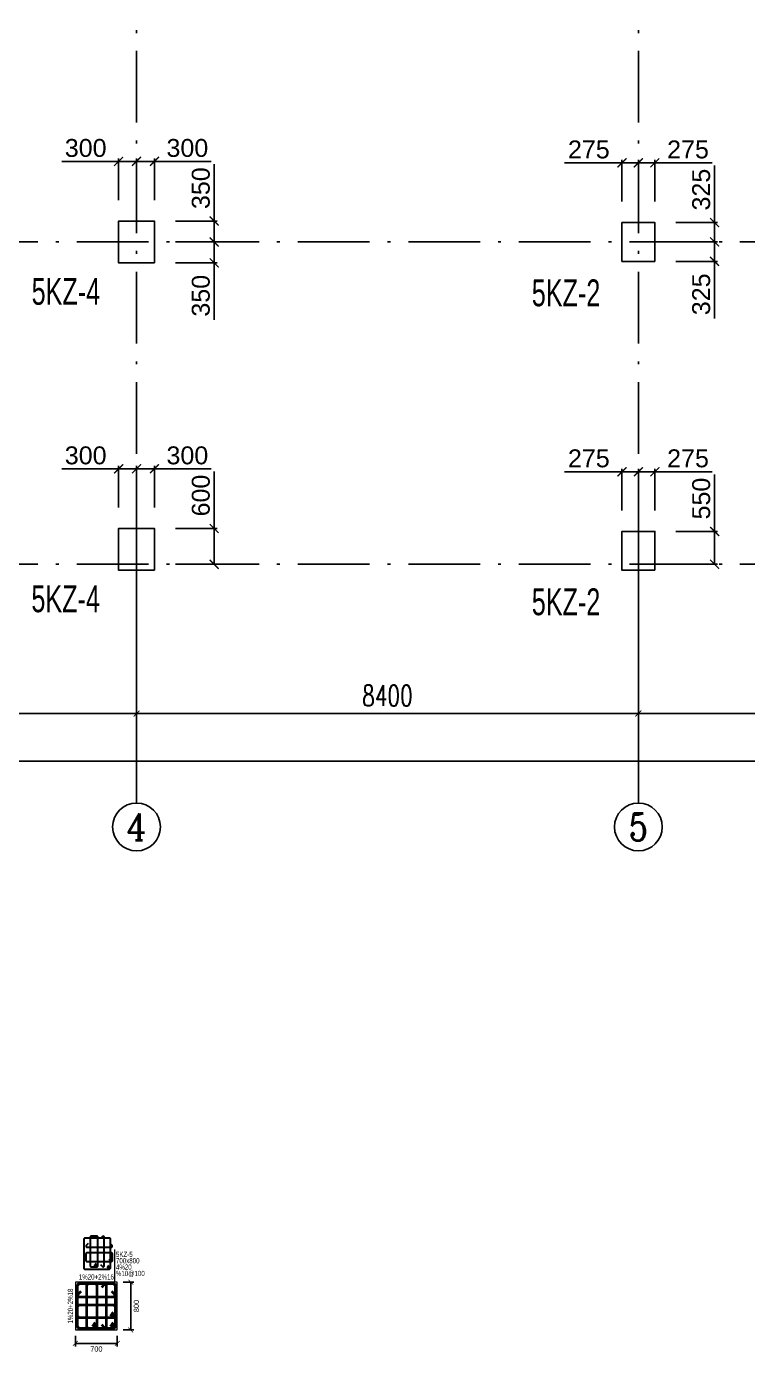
# Model space of a CAD drawing. Header units: millimetres. Extents: x -3831 to 465700, y 39900 to 106100.
# Drawn here: x 318159 to 330225, y 58396 to 80609 of the extents above; entities that cross this region are included whole.
import ezdxf
from ezdxf.enums import TextEntityAlignment as Align

# ---------------------------------------------------------------- set-up
doc = ezdxf.new("R2010")
doc.units = ezdxf.units.MM
doc.linetypes.add('线型2', pattern=[1850, 1200, -300, 50, -300])
for name, color, linetype in [('AXIS', 3, 'Continuous'), ('AXIS_TEXT', 7, 'Continuous'), ('column_dim', 90, 'Continuous'), ('column_xxxx', 60, 'Continuous'), ('DOTE', 10, '线型2'), ('master_dim_horizontal', 80, 'Continuous'), ('master_dim_vertical', 200, 'Continuous')]:
    doc.layers.add(name, color=color, linetype=linetype)
for name, color, linetype, lineweight in [('S_Cl', 2, 'Continuous', 25), ('S_ColumFocus', 2, 'Continuous', 9), ('S_ColumLocal', 7, 'Continuous', 9), ('S_PColumHoopBar', 14, 'Continuous', 35), ('S_PColumMainBar', 14, 'Continuous', 35), ('S_PColumSect', 2, 'Continuous', 15), ('StirrupFig_x', 30, 'Continuous', 30)]:
    doc.layers.add(name, color=color, linetype=linetype, lineweight=lineweight)
doc.styles.add('_TCH_AXIS', font='COMPLEX', dxfattribs={"bigfont": 'GBCBIG'})
doc.styles.add('_TCH_DIM_T3', font='SIMPLEX', dxfattribs={"width": 0.705882, "bigfont": 'GBCBIG'})
doc.styles.add('COMPLEX', font='COMPLEX')
doc.styles.get("Standard").update_dxf_attribs({"font": 'arial.ttf'})
doc.styles.add('xxxx', font='RIF.ttf')
doc.dimstyles.new('_TCH_ARCH&&100', dxfattribs={"dimtxt": 297.5, "dimasz": 100, "dimexe": 250, "dimexo": 300, "dimgap": 126.25, "dimtad": 1, "dimdec": 0, "dimzin": 0, "dimdsep": 46, "dimtxsty": '_TCH_DIM_T3', "dimblk": 'ARCHTICK', "dimcen": 0.09, "dimclrt": 7, "dimazin": 2, "dimtfac": 1, "dimtdec": 0, "dimtix": 1, "dimtmove": 2, "dimatfit": 3, "dimfxl": 100, "dimtolj": 1, "dimtzin": 0, "dimarcsym": 0})
doc.dimstyles.new('Annotative', dxfattribs={"dimtxt": 0.18, "dimasz": 0.18, "dimexe": 0.18, "dimexo": 0.0625, "dimgap": 0.09, "dimtad": 0, "dimtih": 1, "dimtoh": 1, "dimdec": 4, "dimzin": 0, "dimdsep": 46, "dimtxsty": 'Standard', "dimcen": 0.09, "dimadec": 0, "dimazin": 0, "dimtfac": 1, "dimtdec": 4, "dimtofl": 0, "dimtmove": 0, "dimatfit": 3, "dimfxl": 1, "dimtolj": 1, "dimtzin": 0, "dimarcsym": 0})
doc.dimstyles.new('ISO-25', dxfattribs={"dimtxt": 2.5, "dimasz": 2.5, "dimexe": 1.25, "dimexo": 0.625, "dimtad": 1, "dimtxsty": 'Standard', "dimcen": 2.5, "dimadec": 0, "dimazin": 0, "dimtfac": 1, "dimtmove": 0, "dimatfit": 3, "dimfxl": 1, "dimarcsym": 0})

# ---------------------------------------------------------------- blocks, each defined once
blk = doc.blocks.new('_ArchTick')
at = {"color": 0, "linetype": 'ByBlock', "const_width": 0.15}
blk.add_lwpolyline([(-0.5, -0.5), (0.5, 0.5)], dxfattribs=at)
blk = doc.blocks.new('*D893')
at = {"layer": 'Defpoints', "color": 0, "transparency": 16777216}
for p in [(319528, 59574), (319903, 59574), (319528, 58774)]:
    blk.add_point(p, dxfattribs=at)
at = {"layer": 'master_dim_vertical', "color": 0, "lineweight": -2, "transparency": 16777216}
for p, q in [((319778, 59574), (319953, 59574)), ((319903, 58774), (319903, 59574)), ((319778, 58774), (319953, 58774))]:
    blk.add_line(p, q, dxfattribs=at)
at = {"layer": 'master_dim_vertical', "color": 0, "lineweight": -2, "transparency": 16777216, "xscale": 80, "yscale": 80, "zscale": 80}
for p, rotation in [((319903, 59574), 90), ((319903, 58774), 270)]:
    blk.add_blockref('_ArchTick', p, dxfattribs=dict(at, rotation=rotation))
at = {"layer": 'master_dim_vertical', "color": 0, "transparency": 16777216, "insert": (319998, 59174), "char_height": 88, "attachment_point": 5, "rotation": 90}
blk.add_mtext('\\A1;800', dxfattribs=at)
blk = doc.blocks.new('*D894')
at = {"layer": 'Defpoints', "color": 0, "transparency": 16777216}
for p in [(318978, 58924), (319678, 58924), (319678, 58549)]:
    blk.add_point(p, dxfattribs=at)
at = {"layer": 'master_dim_horizontal', "color": 0, "lineweight": -2, "transparency": 16777216}
for p, q in [((318978, 58674), (318978, 58499)), ((319678, 58674), (319678, 58499)), ((318978, 58549), (319678, 58549))]:
    blk.add_line(p, q, dxfattribs=at)
at = {"layer": 'master_dim_horizontal', "color": 0, "lineweight": -2, "transparency": 16777216, "xscale": 80, "yscale": 80, "zscale": 80, "rotation": 180}
blk.add_blockref('_ArchTick', (318978, 58549), dxfattribs=at)
at = {"layer": 'master_dim_horizontal', "color": 0, "lineweight": -2, "transparency": 16777216, "xscale": 80, "yscale": 80, "zscale": 80}
blk.add_blockref('_ArchTick', (319678, 58549), dxfattribs=at)
at = {"layer": 'master_dim_horizontal', "color": 0, "transparency": 16777216, "insert": (319328, 58454), "char_height": 88, "attachment_point": 5}
blk.add_mtext('\\A1;700', dxfattribs=at)
blk = doc.blocks.new('*D444')
at = {"layer": 'AXIS', "color": 0, "lineweight": -2, "transparency": 16777216}
for p, q in [((311600, 71300), (311600, 68850)), ((320000, 71300), (320000, 68850)), ((311600, 69100), (320000, 69100))]:
    blk.add_line(p, q, dxfattribs=at)
at = {"layer": 'Defpoints', "color": 0, "transparency": 16777216}
for p in [(311600, 71600), (320000, 71600), (320000, 69100)]:
    blk.add_point(p, dxfattribs=at)
at = {"layer": 'AXIS', "color": 0, "lineweight": -2, "transparency": 16777216, "xscale": 100, "yscale": 100, "zscale": 100, "rotation": 180}
blk.add_blockref('_ArchTick', (311600, 69100), dxfattribs=at)
at = {"layer": 'AXIS', "color": 0, "lineweight": -2, "transparency": 16777216, "xscale": 100, "yscale": 100, "zscale": 100}
blk.add_blockref('_ArchTick', (320000, 69100), dxfattribs=at)
at = {"layer": 'AXIS', "color": 7, "transparency": 16777216, "insert": (315800, 69401.25), "char_height": 350, "attachment_point": 5, "style": '_TCH_DIM_T3'}
blk.add_mtext('\\A1;8400', dxfattribs=at)
blk = doc.blocks.new('*D445')
at = {"layer": 'AXIS', "color": 0, "lineweight": -2, "transparency": 16777216}
for p, q in [((320000, 71300), (320000, 68850)), ((328400, 71300), (328400, 68850)), ((320000, 69100), (328400, 69100))]:
    blk.add_line(p, q, dxfattribs=at)
at = {"layer": 'Defpoints', "color": 0, "transparency": 16777216}
for p in [(320000, 71600), (328400, 71600), (328400, 69100)]:
    blk.add_point(p, dxfattribs=at)
at = {"layer": 'AXIS', "color": 0, "lineweight": -2, "transparency": 16777216, "xscale": 100, "yscale": 100, "zscale": 100, "rotation": 180}
blk.add_blockref('_ArchTick', (320000, 69100), dxfattribs=at)
at = {"layer": 'AXIS', "color": 0, "lineweight": -2, "transparency": 16777216, "xscale": 100, "yscale": 100, "zscale": 100}
blk.add_blockref('_ArchTick', (328400, 69100), dxfattribs=at)
at = {"layer": 'AXIS', "color": 7, "transparency": 16777216, "insert": (324200, 69401.25), "char_height": 350, "attachment_point": 5, "style": '_TCH_DIM_T3'}
blk.add_mtext('\\A1;8400', dxfattribs=at)
blk = doc.blocks.new('*D446')
at = {"layer": 'AXIS', "color": 0, "lineweight": -2, "transparency": 16777216}
for p, q in [((328400, 71300), (328400, 68850)), ((334000, 71300), (334000, 68850)), ((328400, 69100), (334000, 69100))]:
    blk.add_line(p, q, dxfattribs=at)
at = {"layer": 'Defpoints', "color": 0, "transparency": 16777216}
for p in [(328400, 71600), (334000, 71600), (334000, 69100)]:
    blk.add_point(p, dxfattribs=at)
at = {"layer": 'AXIS', "color": 0, "lineweight": -2, "transparency": 16777216, "xscale": 100, "yscale": 100, "zscale": 100, "rotation": 180}
blk.add_blockref('_ArchTick', (328400, 69100), dxfattribs=at)
at = {"layer": 'AXIS', "color": 0, "lineweight": -2, "transparency": 16777216, "xscale": 100, "yscale": 100, "zscale": 100}
blk.add_blockref('_ArchTick', (334000, 69100), dxfattribs=at)
at = {"layer": 'AXIS', "color": 7, "transparency": 16777216, "insert": (331200, 69401.25), "char_height": 350, "attachment_point": 5, "style": '_TCH_DIM_T3'}
blk.add_mtext('\\A1;5600', dxfattribs=at)
blk = doc.blocks.new('*D451')
at = {"layer": 'AXIS', "color": 0, "lineweight": -2, "transparency": 16777216}
for p, q in [((311600, 71300), (311600, 68050)), ((360900, 71300), (360900, 68050)), ((311600, 68300), (360900, 68300))]:
    blk.add_line(p, q, dxfattribs=at)
at = {"layer": 'Defpoints', "color": 0, "transparency": 16777216}
for p in [(311600, 71600), (360900, 71600), (360900, 68300)]:
    blk.add_point(p, dxfattribs=at)
at = {"layer": 'AXIS', "color": 0, "lineweight": -2, "transparency": 16777216, "xscale": 100, "yscale": 100, "zscale": 100, "rotation": 180}
blk.add_blockref('_ArchTick', (311600, 68300), dxfattribs=at)
at = {"layer": 'AXIS', "color": 0, "lineweight": -2, "transparency": 16777216, "xscale": 100, "yscale": 100, "zscale": 100}
blk.add_blockref('_ArchTick', (360900, 68300), dxfattribs=at)
at = {"layer": 'AXIS', "color": 7, "transparency": 16777216, "insert": (336250, 68601.25), "char_height": 350, "attachment_point": 5, "style": '_TCH_DIM_T3'}
blk.add_mtext('\\A1;49300', dxfattribs=at)
blk = doc.blocks.new('_AXISO')
blk.add_circle((0, 0), 0.5)
at = {"layer": 'AXIS_TEXT', "style": 'COMPLEX', "width": 1.041667}
blk.add_attdef('A', text='', height=0.56, dxfattribs=at).set_placement((-0.25, -0.28), (0.25, -0.28), align=Align.FIT)
blk = doc.blocks.new('*D2110')
at = {"layer": 'column_dim', "color": 0, "lineweight": -2, "transparency": 16777216}
for p, q in [((329025, 77000), (329725, 77000)), ((329675, 77000), (329675, 76675)), ((329025, 76675), (329725, 76675)), ((329675, 76675), (329675, 75720))]:
    blk.add_line(p, q, dxfattribs=at)
at = {"layer": 'Defpoints', "color": 0, "transparency": 16777216}
for p in [(328675, 77000), (329675, 77000), (328675, 76675)]:
    blk.add_point(p, dxfattribs=at)
at = {"layer": 'column_dim', "color": 0, "lineweight": -2, "transparency": 16777216, "xscale": 150, "yscale": 150, "zscale": 150}
for p, rotation in [((329675, 77000), 90), ((329675, 76675), 270)]:
    blk.add_blockref('_ArchTick', p, dxfattribs=dict(at, rotation=rotation))
at = {"layer": 'column_dim', "color": 7, "transparency": 16777216, "insert": (329452, 76123), "char_height": 300, "attachment_point": 5, "rotation": 90}
blk.add_mtext('325', dxfattribs=at)
blk = doc.blocks.new('*D2111')
at = {"layer": 'column_dim', "color": 0, "lineweight": -2, "transparency": 16777216}
for p, q in [((329675, 77325), (329675, 78280)), ((329025, 77325), (329725, 77325)), ((329675, 77000), (329675, 77325)), ((329025, 77000), (329725, 77000))]:
    blk.add_line(p, q, dxfattribs=at)
at = {"layer": 'Defpoints', "color": 0, "transparency": 16777216}
for p in [(328675, 77325), (328675, 77000), (329675, 77000)]:
    blk.add_point(p, dxfattribs=at)
at = {"layer": 'column_dim', "color": 0, "lineweight": -2, "transparency": 16777216, "xscale": 150, "yscale": 150, "zscale": 150}
for p, rotation in [((329675, 77325), 90), ((329675, 77000), 270)]:
    blk.add_blockref('_ArchTick', p, dxfattribs=dict(at, rotation=rotation))
at = {"layer": 'column_dim', "color": 7, "transparency": 16777216, "insert": (329452, 77877), "char_height": 300, "attachment_point": 5, "rotation": 90}
blk.add_mtext('325', dxfattribs=at)
blk = doc.blocks.new('*D2112')
at = {"layer": 'column_dim', "color": 0, "lineweight": -2, "transparency": 16777216}
for p, q in [((328400, 77675), (328400, 78375)), ((328400, 78325), (328675, 78325)), ((328675, 77675), (328675, 78375)), ((328675, 78325), (329635, 78325))]:
    blk.add_line(p, q, dxfattribs=at)
at = {"layer": 'Defpoints', "color": 0, "transparency": 16777216}
for p in [(328400, 78325), (328400, 77325), (328675, 77325)]:
    blk.add_point(p, dxfattribs=at)
at = {"layer": 'column_dim', "color": 0, "lineweight": -2, "transparency": 16777216, "xscale": 150, "yscale": 150, "zscale": 150, "rotation": 180}
blk.add_blockref('_ArchTick', (328400, 78325), dxfattribs=at)
at = {"layer": 'column_dim', "color": 0, "lineweight": -2, "transparency": 16777216, "xscale": 150, "yscale": 150, "zscale": 150}
blk.add_blockref('_ArchTick', (328675, 78325), dxfattribs=at)
at = {"layer": 'column_dim', "color": 7, "transparency": 16777216, "insert": (329230, 78548), "char_height": 300, "attachment_point": 5}
blk.add_mtext('275', dxfattribs=at)
blk = doc.blocks.new('*D2113')
at = {"layer": 'column_dim', "color": 0, "lineweight": -2, "transparency": 16777216}
for p, q in [((328125, 78325), (327165, 78325)), ((328125, 77675), (328125, 78375)), ((328400, 78325), (328125, 78325)), ((328400, 77675), (328400, 78375))]:
    blk.add_line(p, q, dxfattribs=at)
at = {"layer": 'Defpoints', "color": 0, "transparency": 16777216}
for p in [(328400, 78325), (328125, 77325), (328400, 77325)]:
    blk.add_point(p, dxfattribs=at)
at = {"layer": 'column_dim', "color": 0, "lineweight": -2, "transparency": 16777216, "xscale": 150, "yscale": 150, "zscale": 150, "rotation": 180}
blk.add_blockref('_ArchTick', (328125, 78325), dxfattribs=at)
at = {"layer": 'column_dim', "color": 0, "lineweight": -2, "transparency": 16777216, "xscale": 150, "yscale": 150, "zscale": 150}
blk.add_blockref('_ArchTick', (328400, 78325), dxfattribs=at)
at = {"layer": 'column_dim', "color": 7, "transparency": 16777216, "insert": (327570, 78548), "char_height": 300, "attachment_point": 5}
blk.add_mtext('275', dxfattribs=at)
blk = doc.blocks.new('*D2114')
at = {"layer": 'column_dim', "color": 0, "lineweight": -2, "transparency": 16777216}
for p, q in [((329675, 72150), (329675, 73102)), ((329025, 72150), (329725, 72150)), ((329675, 71600), (329675, 72150)), ((329025, 71600), (329725, 71600))]:
    blk.add_line(p, q, dxfattribs=at)
at = {"layer": 'Defpoints', "color": 0, "transparency": 16777216}
for p in [(328675, 72150), (328675, 71600), (329675, 71600)]:
    blk.add_point(p, dxfattribs=at)
at = {"layer": 'column_dim', "color": 0, "lineweight": -2, "transparency": 16777216, "xscale": 150, "yscale": 150, "zscale": 150}
for p, rotation in [((329675, 72150), 90), ((329675, 71600), 270)]:
    blk.add_blockref('_ArchTick', p, dxfattribs=dict(at, rotation=rotation))
at = {"layer": 'column_dim', "color": 7, "transparency": 16777216, "insert": (329452, 72701), "char_height": 300, "attachment_point": 5, "rotation": 90}
blk.add_mtext('550', dxfattribs=at)
blk = doc.blocks.new('*D2115')
at = {"layer": 'column_dim', "color": 0, "lineweight": -2, "transparency": 16777216}
for p, q in [((328400, 72500), (328400, 73200)), ((328400, 73150), (328675, 73150)), ((328675, 72500), (328675, 73200)), ((328675, 73150), (329635, 73150))]:
    blk.add_line(p, q, dxfattribs=at)
at = {"layer": 'Defpoints', "color": 0, "transparency": 16777216}
for p in [(328400, 73150), (328400, 72150), (328675, 72150)]:
    blk.add_point(p, dxfattribs=at)
at = {"layer": 'column_dim', "color": 0, "lineweight": -2, "transparency": 16777216, "xscale": 150, "yscale": 150, "zscale": 150, "rotation": 180}
blk.add_blockref('_ArchTick', (328400, 73150), dxfattribs=at)
at = {"layer": 'column_dim', "color": 0, "lineweight": -2, "transparency": 16777216, "xscale": 150, "yscale": 150, "zscale": 150}
blk.add_blockref('_ArchTick', (328675, 73150), dxfattribs=at)
at = {"layer": 'column_dim', "color": 7, "transparency": 16777216, "insert": (329230, 73373), "char_height": 300, "attachment_point": 5}
blk.add_mtext('275', dxfattribs=at)
blk = doc.blocks.new('*D2116')
at = {"layer": 'column_dim', "color": 0, "lineweight": -2, "transparency": 16777216}
for p, q in [((328125, 73150), (327165, 73150)), ((328125, 72500), (328125, 73200)), ((328400, 73150), (328125, 73150)), ((328400, 72500), (328400, 73200))]:
    blk.add_line(p, q, dxfattribs=at)
at = {"layer": 'Defpoints', "color": 0, "transparency": 16777216}
for p in [(328400, 73150), (328125, 72150), (328400, 72150)]:
    blk.add_point(p, dxfattribs=at)
at = {"layer": 'column_dim', "color": 0, "lineweight": -2, "transparency": 16777216, "xscale": 150, "yscale": 150, "zscale": 150, "rotation": 180}
blk.add_blockref('_ArchTick', (328125, 73150), dxfattribs=at)
at = {"layer": 'column_dim', "color": 0, "lineweight": -2, "transparency": 16777216, "xscale": 150, "yscale": 150, "zscale": 150}
blk.add_blockref('_ArchTick', (328400, 73150), dxfattribs=at)
at = {"layer": 'column_dim', "color": 7, "transparency": 16777216, "insert": (327570, 73373), "char_height": 300, "attachment_point": 5}
blk.add_mtext('275', dxfattribs=at)
blk = doc.blocks.new('*D2133')
at = {"layer": 'column_dim', "color": 0, "lineweight": -2, "transparency": 16777216}
for p, q in [((320650, 77000), (321350, 77000)), ((321300, 77000), (321300, 76650)), ((320650, 76650), (321350, 76650)), ((321300, 76650), (321300, 75698))]:
    blk.add_line(p, q, dxfattribs=at)
at = {"layer": 'Defpoints', "color": 0, "transparency": 16777216}
for p in [(320300, 77000), (321300, 77000), (320300, 76650)]:
    blk.add_point(p, dxfattribs=at)
at = {"layer": 'column_dim', "color": 0, "lineweight": -2, "transparency": 16777216, "xscale": 150, "yscale": 150, "zscale": 150}
for p, rotation in [((321300, 77000), 90), ((321300, 76650), 270)]:
    blk.add_blockref('_ArchTick', p, dxfattribs=dict(at, rotation=rotation))
at = {"layer": 'column_dim', "color": 7, "transparency": 16777216, "insert": (321077, 76099), "char_height": 300, "attachment_point": 5, "rotation": 90}
blk.add_mtext('350', dxfattribs=at)
blk = doc.blocks.new('*D2134')
at = {"layer": 'column_dim', "color": 0, "lineweight": -2, "transparency": 16777216}
for p, q in [((321300, 77350), (321300, 78302)), ((320650, 77350), (321350, 77350)), ((321300, 77000), (321300, 77350)), ((320650, 77000), (321350, 77000))]:
    blk.add_line(p, q, dxfattribs=at)
at = {"layer": 'Defpoints', "color": 0, "transparency": 16777216}
for p in [(320300, 77350), (320300, 77000), (321300, 77000)]:
    blk.add_point(p, dxfattribs=at)
at = {"layer": 'column_dim', "color": 0, "lineweight": -2, "transparency": 16777216, "xscale": 150, "yscale": 150, "zscale": 150}
for p, rotation in [((321300, 77350), 90), ((321300, 77000), 270)]:
    blk.add_blockref('_ArchTick', p, dxfattribs=dict(at, rotation=rotation))
at = {"layer": 'column_dim', "color": 7, "transparency": 16777216, "insert": (321077, 77901), "char_height": 300, "attachment_point": 5, "rotation": 90}
blk.add_mtext('350', dxfattribs=at)
blk = doc.blocks.new('*D2135')
at = {"layer": 'column_dim', "color": 0, "lineweight": -2, "transparency": 16777216}
for p, q in [((320000, 77700), (320000, 78400)), ((320000, 78350), (320300, 78350)), ((320300, 77700), (320300, 78400)), ((320300, 78350), (321252, 78350))]:
    blk.add_line(p, q, dxfattribs=at)
at = {"layer": 'Defpoints', "color": 0, "transparency": 16777216}
for p in [(320000, 78350), (320000, 77350), (320300, 77350)]:
    blk.add_point(p, dxfattribs=at)
at = {"layer": 'column_dim', "color": 0, "lineweight": -2, "transparency": 16777216, "xscale": 150, "yscale": 150, "zscale": 150, "rotation": 180}
blk.add_blockref('_ArchTick', (320000, 78350), dxfattribs=at)
at = {"layer": 'column_dim', "color": 0, "lineweight": -2, "transparency": 16777216, "xscale": 150, "yscale": 150, "zscale": 150}
blk.add_blockref('_ArchTick', (320300, 78350), dxfattribs=at)
at = {"layer": 'column_dim', "color": 7, "transparency": 16777216, "insert": (320851, 78573), "char_height": 300, "attachment_point": 5}
blk.add_mtext('300', dxfattribs=at)
blk = doc.blocks.new('*D2136')
at = {"layer": 'column_dim', "color": 0, "lineweight": -2, "transparency": 16777216}
for p, q in [((319700, 78350), (318748, 78350)), ((319700, 77700), (319700, 78400)), ((320000, 78350), (319700, 78350)), ((320000, 77700), (320000, 78400))]:
    blk.add_line(p, q, dxfattribs=at)
at = {"layer": 'Defpoints', "color": 0, "transparency": 16777216}
for p in [(320000, 78350), (319700, 77350), (320000, 77350)]:
    blk.add_point(p, dxfattribs=at)
at = {"layer": 'column_dim', "color": 0, "lineweight": -2, "transparency": 16777216, "xscale": 150, "yscale": 150, "zscale": 150, "rotation": 180}
blk.add_blockref('_ArchTick', (319700, 78350), dxfattribs=at)
at = {"layer": 'column_dim', "color": 0, "lineweight": -2, "transparency": 16777216, "xscale": 150, "yscale": 150, "zscale": 150}
blk.add_blockref('_ArchTick', (320000, 78350), dxfattribs=at)
at = {"layer": 'column_dim', "color": 7, "transparency": 16777216, "insert": (319149, 78573), "char_height": 300, "attachment_point": 5}
blk.add_mtext('300', dxfattribs=at)
blk = doc.blocks.new('*D2137')
at = {"layer": 'column_dim', "color": 0, "lineweight": -2, "transparency": 16777216}
for p, q in [((321300, 72200), (321300, 73153)), ((320650, 72200), (321350, 72200)), ((321300, 71600), (321300, 72200)), ((320650, 71600), (321350, 71600))]:
    blk.add_line(p, q, dxfattribs=at)
at = {"layer": 'Defpoints', "color": 0, "transparency": 16777216}
for p in [(320300, 72200), (320300, 71600), (321300, 71600)]:
    blk.add_point(p, dxfattribs=at)
at = {"layer": 'column_dim', "color": 0, "lineweight": -2, "transparency": 16777216, "xscale": 150, "yscale": 150, "zscale": 150}
for p, rotation in [((321300, 72200), 90), ((321300, 71600), 270)]:
    blk.add_blockref('_ArchTick', p, dxfattribs=dict(at, rotation=rotation))
at = {"layer": 'column_dim', "color": 7, "transparency": 16777216, "insert": (321077, 72752), "char_height": 300, "attachment_point": 5, "rotation": 90}
blk.add_mtext('600', dxfattribs=at)
blk = doc.blocks.new('*D2138')
at = {"layer": 'column_dim', "color": 0, "lineweight": -2, "transparency": 16777216}
for p, q in [((320000, 72550), (320000, 73250)), ((320000, 73200), (320300, 73200)), ((320300, 72550), (320300, 73250)), ((320300, 73200), (321252, 73200))]:
    blk.add_line(p, q, dxfattribs=at)
at = {"layer": 'Defpoints', "color": 0, "transparency": 16777216}
for p in [(320000, 73200), (320000, 72200), (320300, 72200)]:
    blk.add_point(p, dxfattribs=at)
at = {"layer": 'column_dim', "color": 0, "lineweight": -2, "transparency": 16777216, "xscale": 150, "yscale": 150, "zscale": 150, "rotation": 180}
blk.add_blockref('_ArchTick', (320000, 73200), dxfattribs=at)
at = {"layer": 'column_dim', "color": 0, "lineweight": -2, "transparency": 16777216, "xscale": 150, "yscale": 150, "zscale": 150}
blk.add_blockref('_ArchTick', (320300, 73200), dxfattribs=at)
at = {"layer": 'column_dim', "color": 7, "transparency": 16777216, "insert": (320851, 73423), "char_height": 300, "attachment_point": 5}
blk.add_mtext('300', dxfattribs=at)
blk = doc.blocks.new('*D2139')
at = {"layer": 'column_dim', "color": 0, "lineweight": -2, "transparency": 16777216}
for p, q in [((319700, 73200), (318748, 73200)), ((319700, 72550), (319700, 73250)), ((320000, 73200), (319700, 73200)), ((320000, 72550), (320000, 73250))]:
    blk.add_line(p, q, dxfattribs=at)
at = {"layer": 'Defpoints', "color": 0, "transparency": 16777216}
for p in [(320000, 73200), (319700, 72200), (320000, 72200)]:
    blk.add_point(p, dxfattribs=at)
at = {"layer": 'column_dim', "color": 0, "lineweight": -2, "transparency": 16777216, "xscale": 150, "yscale": 150, "zscale": 150, "rotation": 180}
blk.add_blockref('_ArchTick', (319700, 73200), dxfattribs=at)
at = {"layer": 'column_dim', "color": 0, "lineweight": -2, "transparency": 16777216, "xscale": 150, "yscale": 150, "zscale": 150}
blk.add_blockref('_ArchTick', (320000, 73200), dxfattribs=at)
at = {"layer": 'column_dim', "color": 7, "transparency": 16777216, "insert": (319149, 73423), "char_height": 300, "attachment_point": 5}
blk.add_mtext('300', dxfattribs=at)

msp = doc.modelspace()

# ---------------------------------------------------------------- linework, layer by layer
at = {"layer": 'AXIS'}
for p, q in [((320000, 71600), (320000, 67600)), ((328400, 71600), (328400, 67600))]:
    msp.add_line(p, q, dxfattribs=at)
at = {"layer": 'DOTE'}
for p, q in [((320000, 71600), (320000, 101300)), ((328400, 71600), (328400, 101300)), ((311600, 77000), (360900, 77000)), ((311600, 71600), (360900, 71600))]:
    msp.add_line(p, q, dxfattribs=at)
at = {"layer": 'S_Cl'}
for points in [[(320300, 76650), (320300, 77350), (319700, 77350), (319700, 76650)], [(328675, 76675), (328675, 77325), (328125, 77325), (328125, 76675)], [(320300, 71500), (320300, 72200), (319700, 72200), (319700, 71500)], [(328675, 71500), (328675, 72150), (328125, 72150), (328125, 71500)]]:
    msp.add_lwpolyline(points, close=True, dxfattribs=at)
at = {"layer": 'S_ColumFocus'}
msp.add_line((319634.28859, 59573.8709), (319634.28859, 60119.4709), dxfattribs=at)
at = {"layer": 'S_PColumHoopBar'}
for points in [[(319560.86378, 58862.76177), (319613.89601, 58809.72881, 0.3224276107), (319648.03859, 58823.8709), (319648.03859, 59523.8709, 0.2042195711), (319628.03859, 59543.8709), (319028.03859, 59543.8709, 0.2042196195), (319008.03859, 59523.8709), (319008.03859, 58823.8709, 0.2042195711), (319028.03859, 58803.8709), (319628.03859, 58803.8709, 0.3224297598), (319642.18116, 58838.01299), (319589.14796, 58891.04595)], [(319255.86378, 58862.76177), (319308.89601, 58809.72881, 0.3224276107), (319343.03859, 58823.8709), (319343.03859, 59523.8709, 0.2042195711), (319323.03859, 59543.8709), (319180.53859, 59543.8709, 0.2042196195), (319160.53859, 59523.8709), (319160.53859, 58823.8709, 0.2042195711), (319180.53859, 58803.8709), (319323.03859, 58803.8709, 0.3224297598), (319337.18116, 58838.01299), (319284.14796, 58891.04595)], [(319412.11378, 58862.76177), (319465.14601, 58809.72881, 0.3224276107), (319499.28859, 58823.8709), (319499.28859, 59523.8709, 0.3224276107), (319465.14601, 59538.01299), (319412.11378, 59484.98003)], [(319066.92921, 59417.29595), (319013.89601, 59364.26299, 0.3224297598), (319028.03859, 59330.1209), (319628.03859, 59330.1209, 0.3224297598), (319642.18116, 59364.26299), (319589.14796, 59417.29595)], [(319560.86378, 59040.26177), (319613.89601, 58987.22881, 0.3224276107), (319648.03859, 59001.3709), (319648.03859, 59168.8709, 0.2042195711), (319628.03859, 59188.8709), (319028.03859, 59188.8709, 0.2042196195), (319008.03859, 59168.8709), (319008.03859, 59001.3709, 0.2042195387), (319028.03859, 58981.3709), (319628.03859, 58981.3709, 0.3224297598), (319642.18116, 59015.51299), (319589.14796, 59068.54595)]]:
    msp.add_lwpolyline(points, format="xyb", dxfattribs=at)
at = {"layer": 'S_PColumMainBar', "linetype": 'Continuous', "const_width": 17.5}
for points in [[(319036.28859, 59524.3709, 1), (319018.78859, 59524.3709, 1)], [(319186.53859, 59524.3709, 1), (319169.03859, 59524.3709, 1)], [(319336.78859, 59524.3709, 1), (319319.28859, 59524.3709, 1)], [(319487.03859, 59524.3709, 1), (319469.53859, 59524.3709, 1)], [(319637.28859, 59524.3709, 1), (319619.78859, 59524.3709, 1)], [(319036.28859, 59349.1209, 1), (319018.78859, 59349.1209, 1)], [(319637.28859, 59349.1209, 1), (319619.78859, 59349.1209, 1)], [(319036.28859, 59173.8709, 1), (319018.78859, 59173.8709, 1)], [(319637.28859, 59173.8709, 1), (319619.78859, 59173.8709, 1)], [(319036.28859, 58998.6209, 1), (319018.78859, 58998.6209, 1)], [(319637.28859, 58998.6209, 1), (319619.78859, 58998.6209, 1)], [(319036.28859, 58823.3709, 1), (319018.78859, 58823.3709, 1)], [(319186.53859, 58823.3709, 1), (319169.03859, 58823.3709, 1)], [(319336.78859, 58823.3709, 1), (319319.28859, 58823.3709, 1)], [(319487.03859, 58823.3709, 1), (319469.53859, 58823.3709, 1)], [(319637.28859, 58823.3709, 1), (319619.78859, 58823.3709, 1)]]:
    msp.add_lwpolyline(points, format="xyb", close=True, dxfattribs=at)
at = {"layer": 'S_PColumSect', "linetype": 'Continuous'}
msp.add_lwpolyline([(318978.03859, 58773.8709), (319678.03859, 58773.8709), (319678.03859, 59573.8709), (318978.03859, 59573.8709)], close=True, dxfattribs=at)
at = {"layer": 'StirrupFig_x'}
for points in [[(319502.58207, 59834.75435), (319539.70463, 59797.63128, 0.3224276107), (319563.60443, 59807.53075), (319563.60443, 60297.53075, 0.2042195711), (319549.60443, 60311.53075), (319129.60443, 60311.53075, 0.2042196195), (319115.60443, 60297.53075), (319115.60443, 59807.53075, 0.2042195711), (319129.60443, 59793.53075), (319549.60443, 59793.53075, 0.3224297598), (319559.50424, 59817.43021), (319522.381, 59854.55328)], [(319191.82787, 60222.92828), (319154.70463, 60185.80521, 0.3224297598), (319164.60443, 60161.90575), (319584.60443, 60161.90575, 0.3224297598), (319594.50424, 60185.80521), (319557.381, 60222.92828)], [(319289.08207, 59869.75435), (319326.20463, 59832.63128, 0.3224276107), (319350.10443, 59842.53075), (319350.10443, 60332.53075, 0.2042195711), (319336.10443, 60346.53075), (319236.35443, 60346.53075, 0.2042196195), (319222.35443, 60332.53075), (319222.35443, 59842.53075, 0.2042195711), (319236.35443, 59828.53075), (319336.10443, 59828.53075, 0.3224297598), (319346.00424, 59852.43021), (319308.881, 59889.55328)], [(319398.45707, 59869.75435), (319435.57963, 59832.63128, 0.3224276107), (319459.47943, 59842.53075), (319459.47943, 60332.53075, 0.3224276107), (319435.57963, 60342.43021), (319398.45707, 60305.30714)], [(319537.58207, 59959.00435), (319574.70463, 59921.88128, 0.3224276107), (319598.60443, 59931.78075), (319598.60443, 60049.03075, 0.2042195711), (319584.60443, 60063.03075), (319164.60443, 60063.03075, 0.2042196195), (319150.60443, 60049.03075), (319150.60443, 59931.78075, 0.2042195387), (319164.60443, 59917.78075), (319584.60443, 59917.78075, 0.3224297598), (319594.50424, 59941.68021), (319557.381, 59978.80328)]]:
    msp.add_lwpolyline(points, format="xyb", dxfattribs=at)

# ---------------------------------------------------------------- block references
at = {"layer": 'AXIS'}
ref = msp.add_blockref('_AXISO', (320000, 67200), dxfattribs=dict(at, xscale=800, yscale=800, zscale=800))
ref.add_attrib('A', '4', dxfattribs={"layer": 'AXIS_TEXT', "height": 445.44176, "style": '_TCH_AXIS'}).set_placement((319830.3079, 66977.27912), (320169.6921, 66977.27912), align=Align.FIT)
ref = msp.add_blockref('_AXISO', (328400, 67200), dxfattribs=dict(at, xscale=800, yscale=800, zscale=800))
ref.add_attrib('A', '5', dxfattribs={"layer": 'AXIS_TEXT', "height": 465.94816, "style": '_TCH_AXIS'}).set_placement((328244.68395, 66967.02592), (328555.31605, 66967.02592), align=Align.FIT)

# ---------------------------------------------------------------- texts
at = {"layer": 'column_xxxx', "insert": (319655.40859, 60084.2709), "char_height": 88, "width": 345.6334016, "attachment_point": 1, "line_spacing_factor": 0.727821, "style": 'xxxx'}
msp.add_mtext('{\\W0.7;5KZ-5 700x800 4%20 %10@100}', dxfattribs=at)
at = {"layer": 'S_ColumFocus', "char_height": 450, "attachment_point": 5, "style": 'xxxx'}
for s, insert, width in [('{\\W0.7;5KZ-4}', (318818.10846, 76169.37245), 854.25), ('{\\W0.7;5KZ-2}', (327188.92096, 76144.37245), 845.875), ('{\\W0.7;5KZ-4}', (318813.92096, 71019.37245), 845.875), ('{\\W0.7;5KZ-2}', (327188.92096, 70969.37245), 845.875)]:
    msp.add_mtext(s, dxfattribs=dict(at, insert=insert, width=width))
at = {"layer": 'S_ColumLocal', "char_height": 88, "attachment_point": 5, "style": 'xxxx'}
for s, insert, width, rotation in [('{\\W0.7;1%20+2%16}', (319328.03859, 59661.67068), 699.3125055, 0.000002498), ('{\\W0.7;1%20+2%18}', (318893.71117, 59173.8709), 125.6250189, 89.999998465)]:
    msp.add_mtext(s, dxfattribs=dict(at, insert=insert, width=width, rotation=rotation))

# ---------------------------------------------------------------- dimensions: what is measured, and where the dimension line sits
at = {"layer": 'AXIS'}
for p1, p2, distance, picture, middle in [((311600, 71600), (320000, 71600), -2500, '*D444', (315800, 69401.25)), ((311600, 71600), (360900, 71600), -3300, '*D451', (336250, 68601.25)), ((320000, 71600), (328400, 71600), -2500, '*D445', (324200, 69401.25)), ((328400, 71600), (334000, 71600), -2500, '*D446', (331200, 69401.25))]:
    dim = msp.add_aligned_dim(p1=p1, p2=p2, distance=distance, dimstyle='_TCH_ARCH&&100', override={"dimtxt": 350}, dxfattribs=at)
    dim.commit()
    dim.dimension.update_dxf_attribs({"geometry": picture, "text_midpoint": middle})
at = {"layer": 'column_dim'}
for p1, p2, distance, picture, middle in [((319700, 77350), (320000, 77350), 1000, '*D2136', (319149.20191, 78573.27422)), ((320300, 77350), (320000, 77350), -1000, '*D2135', (320850.79809, 78573.27422)), ((328125, 77325), (328400, 77325), 1000, '*D2113', (327569.9045, 78548.1719)), ((328675, 77325), (328400, 77325), -1000, '*D2112', (329230.0955, 78548.1719)), ((320300, 77350), (320300, 77000), 1000, '*D2134', (321076.72578, 77900.79809)), ((328675, 77325), (328675, 77000), 1000, '*D2111', (329451.72578, 77877.4352)), ((320300, 76650), (320300, 77000), -1000, '*D2133', (321076.72578, 76099.20191)), ((328675, 76675), (328675, 77000), -1000, '*D2110', (329451.72578, 76122.5648)), ((319700, 72200), (320000, 72200), 1000, '*D2139', (319149.20191, 73423.27422)), ((320300, 72200), (320000, 72200), -1000, '*D2138', (320850.79809, 73423.27422)), ((328125, 72150), (328400, 72150), 1000, '*D2116', (327569.9045, 73373.1719)), ((328675, 72150), (328400, 72150), -1000, '*D2115', (329230.0955, 73373.1719)), ((320300, 72200), (320300, 71600), 1000, '*D2137', (321076.8281, 72751.71896)), ((328675, 72150), (328675, 71600), 1000, '*D2114', (329451.8281, 72700.90041))]:
    dim = msp.add_aligned_dim(p1=p1, p2=p2, distance=distance, dimstyle='ISO-25', override={"dimtxt": 300, "dimasz": 150, "dimexe": 50, "dimexo": 350, "dimgap": 70, "dimjust": 1, "dimblk1": 'ArchTick', "dimblk2": 'ArchTick', "dimsah": 1, "dimclrt": 7}, dxfattribs=at)
    dim.commit()
    dim.dimension.update_dxf_attribs({"geometry": picture, "text_midpoint": middle})
at = {"layer": 'master_dim_horizontal'}
dim = msp.add_aligned_dim(p1=(318978.03859, 58923.8709), p2=(319678.03859, 58923.8709), distance=-375, text='700', dimstyle='Annotative', override={"dimscale": 1, "dimtxt": 88, "dimasz": 80, "dimexe": 50, "dimexo": 250, "dimgap": 50, "dimtad": 2, "dimtih": 0, "dimtoh": 1, "dimblk1": 'ArchTick', "dimblk2": 'ArchTick', "dimsah": 1, "dimtix": 0, "dimtofl": 0, "dimtmove": 0, "dimatfit": 3}, dxfattribs=at)
dim.commit()
dim.dimension.update_dxf_attribs({"geometry": '*D894', "text_midpoint": (319328.03859, 58453.94048)})
at = {"layer": 'master_dim_vertical'}
dim = msp.add_aligned_dim(p1=(319528.03859, 58773.8709), p2=(319528.03859, 59573.8709), distance=-375, text='800', dimstyle='Annotative', override={"dimscale": 1, "dimtxt": 88, "dimasz": 80, "dimexe": 50, "dimexo": 250, "dimgap": 50, "dimtad": 2, "dimtih": 0, "dimtoh": 1, "dimblk1": 'ArchTick', "dimblk2": 'ArchTick', "dimsah": 1, "dimtix": 0, "dimtofl": 0, "dimtmove": 0, "dimatfit": 3}, dxfattribs=at)
dim.commit()
dim.dimension.update_dxf_attribs({"geometry": '*D893', "text_midpoint": (319997.96901, 59173.8709)})

doc.saveas('drawing.dxf')
